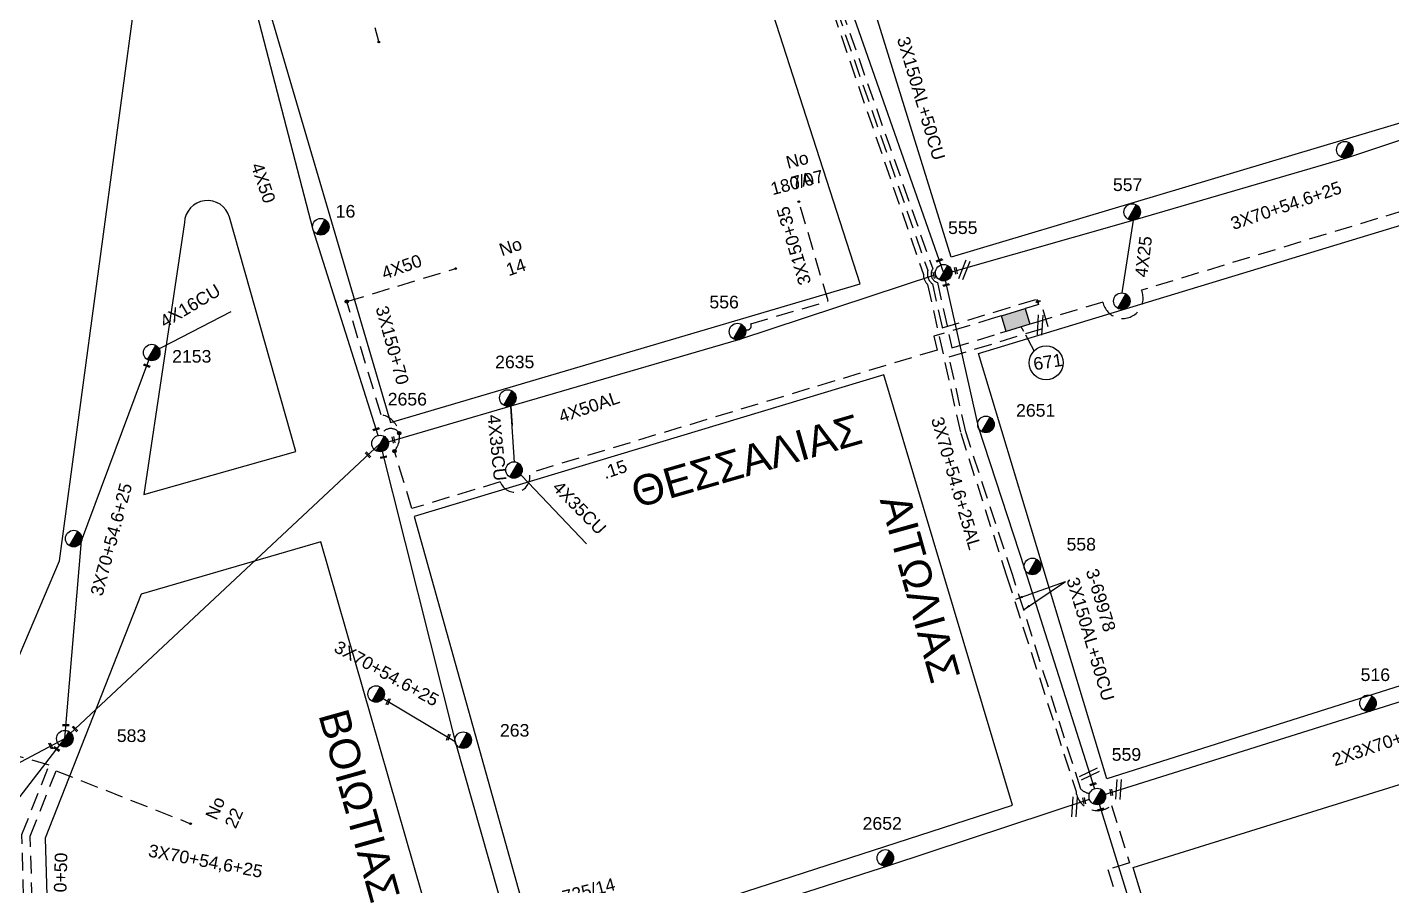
# Model space of a CAD drawing. Header units: millimetres. Extents: x 1421 to 13344, y 800 to 1949.
# Drawn here: x 12153 to 12347.6, y 1615 to 1737.4 of the extents above; entities that cross this region are included whole.
import ezdxf

# ---------------------------------------------------------------- set-up
doc = ezdxf.new("R2010")
doc.units = ezdxf.units.MM
doc.linetypes.add('DASHED', pattern=[19.05, 12.7, -6.35])
for name, color, linetype in [('Link Box 4 Διευθύνσεων', 7, 'Continuous'), ('Άγνωστα', 7, 'Continuous'), ('Γυμνά εναέρια ΧΤ (3Φ)   4x16CU', 7, 'Continuous'), ('Γυμνά εναέρια ΧΤ (3Φ)   4x35CU', 7, 'Continuous'), ('Γυμνά εναέρια ΧΤ και ΦΟΠ (3Φ)   4x50+16AL', 7, 'Continuous'), ('Εναέρια παροχή ΧΤ 4x16', 7, 'SYN_LINE'), ('Εναέρια παροχή ΧΤ 4x25', 7, 'SYN_LINE'), ('Επιγραφές - Σχήματα', 7, 'Continuous'), ('Καλώδια ΧΤ   3x150+50CU', 7, 'DASHED'), ('Καλώδια ΧΤ   3x150+70AL', 7, 'DASHED'), ('Καλώδια ΧΤ   3x150AL+50CU', 7, 'DASHED'), ('Μηχανική τομή', 7, 'Continuous'), ('Στύλος ΦΜ', 7, 'Continuous'), ('Στύλος ΦΜ @ 1', 7, 'Continuous'), ('Συνδέσεις', 7, 'Continuous'), ('Συνεστραμμένα ΧΤ   3x70+54.6+25 AL', 7, 'SYN_LINE'), ('Συνεστραμμένα ΧΤ   4x120+25 AL', 7, 'SYN_LINE'), ('Τομή', 7, 'Continuous'), ('Υπόβαθρο ΔΕΗ', 7, 'Continuous'), ('Υπόγεια Καλώδια Δικτύου ΧΤ   .15', 7, 'DASHED'), ('Υπόγεια καλώδια Παροχών ΧΤ   4x50AL', 7, 'DASHED')]:
    doc.layers.add(name, color=color, linetype=linetype)
doc.styles.add('arial', font='ARIAL.TTF')
doc.styles.get("Standard").update_dxf_attribs({"font": 'ARIAL.TTF'})
doc.linetypes.add('SYN_LINE', pattern='A,0.5,-0.0001,["/\\/\\/\\/",Standard,S=0.1,R=0,X=0,Y=-0.05],-0.25', length=0.7501)
doc.dimstyles.new('ISO-25', dxfattribs={"dimtxt": 2.5, "dimasz": 2.5, "dimexe": 1.25, "dimexo": 0.625, "dimtad": 1, "dimtxsty": 'Standard', "dimcen": 2.5, "dimadec": 0, "dimazin": 0, "dimtfac": 1, "dimtmove": 0, "dimatfit": 3, "dimfxl": 1, "dimarcsym": 0})

# ---------------------------------------------------------------- blocks, each defined once
blk = doc.blocks.new('LINK BOX 4 ΑΝΑΧΩΡΗΣΕΩΝ')
at = {"layer": 'Link Box 4 Διευθύνσεων', "ltscale": 40}
blk.add_hatch(color=256, dxfattribs=at).paths.add_polyline_path([(-3.54, 0), (-3.54, -4.67), (3.54, -4.67), (3.54, 0)])
for p, q in [((-3.54, 0), (-5.33, 0)), ((5.33, 0), (3.54, 0)), ((-3.54, -4.67), (-5.33, -4.67)), ((5.33, -4.67), (3.54, -4.67))]:
    blk.add_line(p, q, dxfattribs=at)
blk.add_lwpolyline([(-3.54, -4.67), (-3.54, 0), (3.54, 0), (3.54, -4.67)], close=True, dxfattribs=at)
blk = doc.blocks.new('ΥΠΑΡΧΩΝ ΤΣΙΜΕΝΤΕΝΙΟΣ ΣΤΥΛΟΣ')
at = {"layer": 'Στύλος ΦΜ'}
blk.add_hatch(color=7, dxfattribs=at).paths.add_polyline_path([(-1.29, -2.28, 0.574793), (2.62, 0, 0.268822), (1.3, 2.27)])
at = {"layer": 'Στύλος ΦΜ', "color": 7}
blk.add_line((-1.29, -2.28), (1.3, 2.27), dxfattribs=at)
blk.add_circle((0, 0), 2.62, dxfattribs=at)
at = {"layer": 'Στύλος ΦΜ', "flags": 4}
for tag, p in [('ΑΡΙΘΜΟΣ', (-4.68, 8.05)), ('ΤΥΠΟΣ', (-4.91, 3.03))]:
    blk.add_attdef(tag, p, '', height=4, dxfattribs=at)
blk = doc.blocks.new('ΜΗΧΑΝΙΚΗ ΤΟΜΗ')
at = {"layer": 'Μηχανική τομή', "ltscale": 40}
for p, q in [((-1.89, 0.78), (1.89, 0.78)), ((1.89, 0), (-1.89, 0))]:
    blk.add_line(p, q, dxfattribs=at)
blk = doc.blocks.new('ΤΟΜΗ')
at = {"layer": 'Τομή', "ltscale": 40}
for p, q in [((-5.68, 0), (5.68, 0)), ((5.68, -2.33), (-5.68, -2.33))]:
    blk.add_line(p, q, dxfattribs=at)
blk = doc.blocks.new('_ΣΥΝΔΕΣΗ')
at = {"layer": 'Συνδέσεις', "linetype": 'SYN_LINE', "ltscale": 40}
blk.add_hatch(color=256, dxfattribs=at).paths.add_polyline_path([(0.5, -0.01, 1), (-0.5, -0.01, 1)])
at = {"layer": 'Συνδέσεις'}
blk.add_circle((0, -0.01), 0.5, dxfattribs=at)
blk = doc.blocks.new('TSONTA XT1')
at = {"ltscale": 40}
h = blk.add_hatch(color=256, dxfattribs=at)
h.dxf.hatch_style = 1
h.paths.add_polyline_path([(595.96, 2487.66), (597.07, 2488.77), (595.96, 2489.87), (594.85, 2488.77)])
blk.add_lwpolyline([(594.85, 2488.77), (595.96, 2489.87), (597.07, 2488.77), (595.96, 2487.66)], close=True, dxfattribs=at)

msp = doc.modelspace()

# ---------------------------------------------------------------- linework, layer by layer
at = {"layer": 'Άγνωστα', "color": 133, "linetype": 'DASHED', "ltscale": 0.2}
msp.add_lwpolyline([(12255.44924, 1694.34504, 0.760669715), (12256.20559, 1695.13693), (12267.24756, 1698.40083), (12263.05923, 1712.57023)], format="xyb", dxfattribs=at)
at = {"layer": 'Γυμνά εναέρια ΧΤ (3Φ)   4x35CU', "color": 133}
for points in [[(12222.53778, 1675.3901), (12221.98184, 1683.42421), (12222.17471, 1680.63706)], [(12232.79593, 1663.77183), (12222.60025, 1674.48736), (12222.59529, 1674.5591)]]:
    msp.add_lwpolyline(points, dxfattribs=at)
at = {"layer": 'Γυμνά εναέρια ΧΤ και ΦΟΠ (3Φ)   4x50+16AL', "color": 173, "linetype": 'Continuous', "ltscale": 0.2}
msp.add_lwpolyline([(12203.06521, 1679.21656), (12193.8052, 1708.5501), (12183.623, 1747.77404)], dxfattribs=at)
at = {"layer": 'Γυμνά εναέρια ΧΤ και ΦΟΠ (3Φ)   4x50+16AL', "color": 133, "linetype": 'Continuous', "ltscale": 0.2}
msp.add_lwpolyline([(12282.56571, 1702.13635), (12254.47117, 1692.87153), (12221.98184, 1683.42421), (12203.85769, 1678.09057)], dxfattribs=at)
at = {"layer": 'Εναέρια παροχή ΧΤ 4x16', "color": 2, "linetype": 'SYN_LINE', "ltscale": 20}
msp.add_lwpolyline([(12170.79245, 1691.04466), (12182.10385, 1696.90291)], dxfattribs=at)
at = {"layer": 'Εναέρια παροχή ΧΤ 4x25', "color": 5, "linetype": 'Continuous', "ltscale": 0.2}
msp.add_lwpolyline([(12309.17319, 1699.55928), (12310.77181, 1709.9244)], dxfattribs=at)
at = {"layer": 'Καλώδια ΧΤ   3x150+50CU', "color": 2, "linetype": 'DASHED', "ltscale": 0.2}
msp.add_lwpolyline([(12260.65035, 1808.37356, 0.617855335), (12256.71413, 1803.80399), (12257.24692, 1786.44049, 0.305282841), (12258.61207, 1783.33995), (12259.05852, 1770.12652, 0.134552215), (12260.52079, 1767.73035), (12267.84657, 1739.83959), (12280.81375, 1702.18791, 0.203006281), (12281.41775, 1700.76829), (12286.13588, 1679.5589), (12292.68056, 1659.19094), (12302.55487, 1628.57477, 0.608622879), (12307.66368, 1626.47101), (12310.21, 1618.26357), (12307.1257, 1617.30668), (12315.33585, 1590.84325), (12320.03938, 1575.60261), (12340.69605, 1582.02499)], format="xyb", dxfattribs=at)
at = {"layer": 'Καλώδια ΧΤ   3x150+50CU', "color": 27, "linetype": 'DASHED', "ltscale": 0.2}
for points in [[(12260.59476, 1807.77081, 0.62956351), (12257.26448, 1804.03396), (12257.89975, 1786.39011, 0.35088089), (12259.24648, 1783.73502), (12259.78189, 1770.29252, 0.198771607), (12261.24258, 1767.89474), (12268.42948, 1740.01593), (12281.44862, 1702.72588, 0.306499576), (12282.10117, 1700.8626), (12283.50159, 1694.55983), (12297.01241, 1698.667), (12297.23129, 1697.89903), (12296.1833, 1697.58077)], [(12304.51183, 1628.14908, -0.129099598), (12303.26443, 1628.7855), (12293.51445, 1659.38946), (12286.85201, 1679.74759), (12284.48391, 1690.417), (12298.63435, 1694.71782), (12297.53792, 1698.32525, 0.482948742), (12297.33061, 1698.36022)]]:
    msp.add_lwpolyline(points, format="xyb", dxfattribs=at)
at = {"layer": 'Καλώδια ΧΤ   3x150+50CU', "color": 173, "linetype": 'DASHED', "ltscale": 0.2}
msp.add_lwpolyline([(12260.52543, 1807.01915, 0.654122819), (12257.94402, 1804.31792), (12258.65015, 1786.318, 0.442526595), (12259.97093, 1784.28985), (12260.53751, 1770.17769, 0.254242829), (12261.92508, 1768.21262), (12269.06975, 1740.20963), (12282.14682, 1702.97107, 0.516643466), (12282.81857, 1701.04546), (12284.88062, 1691.70906), (12291.76304, 1693.79915)], format="xyb", dxfattribs=at)
at = {"layer": 'Καλώδια ΧΤ   3x150+50CU', "color": 30, "linetype": 'DASHED', "ltscale": 0.2}
msp.add_lwpolyline([(12407.63958, 1725.90135), (12406.65146, 1729.26385), (12374.91949, 1719.90718), (12374.72453, 1719.01527), (12311.92947, 1699.92338, -1.104831765), (12306.41416, 1698.24846), (12296.86151, 1695.34747)], format="xyb", dxfattribs=at)
at = {"layer": 'Καλώδια ΧΤ   3x150+50CU', "linetype": 'DASHED', "ltscale": 0.2}
msp.add_lwpolyline([(12284.88123, 1691.70925), (12284.88123, 1691.70925)], dxfattribs=at)
at = {"layer": 'Καλώδια ΧΤ   3x150+50CU', "color": 151, "linetype": 'DASHED', "ltscale": 0.2}
msp.add_lwpolyline([(12160.02397, 1582.72926, 0.913197862), (12159.092, 1583.41056), (12153.17703, 1590.50224), (12152.2717, 1622.29859), (12156.17099, 1632.21301), (12135.0114, 1638.34989), (12132.37672, 1628.8364)], format="xyb", dxfattribs=at)
at = {"layer": 'Καλώδια ΧΤ   3x150+50CU', "color": 1, "linetype": 'DASHED', "ltscale": 0.2}
msp.add_lwpolyline([(12144.94, 1589.72312), (12154.38963, 1590.07694), (12153.47819, 1622.0876), (12157.14414, 1631.40871), (12176.33342, 1623.86167)], dxfattribs=at)
at = {"layer": 'Καλώδια ΧΤ   3x150+70AL', "color": 6, "linetype": 'DASHED', "ltscale": 0.2}
msp.add_lwpolyline([(12211.54785, 1756.21619, 0.669532434), (12210.99655, 1755.68448), (12198.36849, 1752.05366), (12203.14347, 1735.44615)], format="xyb", dxfattribs=at)
at = {"layer": 'Καλώδια ΧΤ   3x150+70AL', "color": 173, "linetype": 'DASHED', "ltscale": 0.2}
msp.add_lwpolyline([(12205.40825, 1676.99928, 0.573466153), (12203.49733, 1682.17828), (12198.60603, 1698.32018)], format="xyb", dxfattribs=at)
msp.add_arc((12204.8716, 1678.75892), 1.449, 32.3769279, 160.557976, dxfattribs=at)
at = {"layer": 'Συνεστραμμένα ΧΤ   3x70+54.6+25 AL', "color": 5, "linetype": 'SYN_LINE', "ltscale": 20}
msp.add_lwpolyline([(12284.87618, 1702.55973), (12311.05165, 1710.00399), (12341.34695, 1718.87622), (12375.24783, 1730.17658), (12365.01716, 1763.97255), (12357.60605, 1798.1733), (12354.06707, 1820.83218), (12354.06707, 1820.83218)], dxfattribs=at)
at = {"layer": 'Συνεστραμμένα ΧΤ   3x70+54.6+25 AL', "color": 133, "ltscale": 20}
msp.add_lwpolyline([(12262.7546, 1770.19701), (12270.33664, 1740.47979), (12283.70733, 1702.43339), (12288.60919, 1680.46843), (12295.27039, 1660.11411), (12305.23102, 1628.84894)], dxfattribs=at)
at = {"layer": 'Συνεστραμμένα ΧΤ   3x70+54.6+25 AL', "color": 2, "linetype": 'SYN_LINE', "ltscale": 20}
msp.add_lwpolyline([(12139.48328, 1625.18452), (12147.97798, 1622.543), (12158.39497, 1635.99157), (12160.78916, 1664.17984), (12170.37931, 1689.94217)], dxfattribs=at)
at = {"layer": 'Συνεστραμμένα ΧΤ   3x70+54.6+25 AL', "color": 30, "ltscale": 20}
for points in [[(12139.52209, 1626.02477), (12158.39497, 1635.99157), (12203.35224, 1678.07245)], [(12203.35224, 1678.07245), (12214.04325, 1635.5919), (12223.76144, 1601.43158), (12232.5126, 1572.14172), (12239.97797, 1550.95089)], [(12305.57637, 1627.6706), (12349.87622, 1641.61426), (12392.28589, 1654.78568)]]:
    msp.add_lwpolyline(points, dxfattribs=at)
at = {"layer": 'Συνεστραμμένα ΧΤ   3x70+54.6+25 AL', "color": 30, "ltscale": 15}
msp.add_lwpolyline([(12203.77212, 1641.71016), (12214.04325, 1635.5919)], dxfattribs=at)
at = {"layer": 'Συνεστραμμένα ΧΤ   3x70+54.6+25 AL', "color": 27, "ltscale": 20}
msp.add_lwpolyline([(12327.08919, 1558.2193), (12305.57712, 1627.66818)], dxfattribs=at)
at = {"layer": 'Συνεστραμμένα ΧΤ   4x120+25 AL', "color": 151, "linetype": 'SYN_LINE', "ltscale": 20}
msp.add_lwpolyline([(12161.27487, 1581.9161), (12189.16285, 1590.0869), (12223.76144, 1601.43158), (12250.43375, 1609.72826), (12275.87678, 1617.90609), (12304.49628, 1627.36575)], dxfattribs=at)
at = {"layer": 'Υπόβαθρο ΔΕΗ'}
for points in [[(12264.64563, 1769.65179), (12346.58628, 1793.46529), (12363.05806, 1728.03209), (12284.78405, 1704.64559), (12264.64563, 1769.65179)], [(12204.85313, 1681.07009), (12271.79835, 1700.85842), (12250.79851, 1766.03865), (12185.3799, 1747.22952), (12204.85313, 1681.07009)], [(12065.98752, 1659.61285), (12146.91404, 1636.1419), (12157.63332, 1661.34087), (12168.84269, 1744.68621), (12127.47658, 1745.39583), (12091.98434, 1752.98948), (12065.98752, 1659.61285)], [(12288.69392, 1690.92016), (12366.22144, 1714.49124), (12381.18773, 1653.79943), (12306.99027, 1630.27985), (12288.69392, 1690.92016)], [(12295.12394, 1694.05204), (12294.76044, 1694.70941)], [(12296.63813, 1691.31372), (12295.4173, 1693.52152)], [(12225.82963, 1604.60882), (12293.53816, 1626.50235), (12275.19184, 1687.88461), (12208.22461, 1667.66947), (12225.82963, 1604.60882)], [(12161.58342, 1584.63263), (12213.00945, 1601.03842), (12194.89117, 1664.05631), (12169.29112, 1656.61157), (12155.60555, 1621.8143), (12156.49035, 1590.73891), (12161.58342, 1584.63263)], [(12310.72509, 1617.63352), (12384.39844, 1640.58737), (12396.7008, 1588.94246), (12328.17749, 1560.13246), (12310.72509, 1617.63352)]]:
    msp.add_lwpolyline(points, dxfattribs=at)
msp.add_lwpolyline([(12169.6854, 1670.79112), (12191.3563, 1676.94889), (12181.86689, 1710.3553, 0.855916079), (12175.45962, 1709.57095), (12169.6854, 1670.79112)], format="xyb", dxfattribs=at)
msp.add_circle((12298.3181, 1689.58422), 2.41111, dxfattribs=at)
at = {"layer": 'Υπόγεια Καλώδια Δικτύου ΧΤ   .15', "color": 173, "linetype": 'DASHED', "ltscale": 0.2}
msp.add_lwpolyline([(12291.08482, 1696.03244), (12282.32672, 1693.3687), (12282.76579, 1691.40278), (12224.64672, 1673.85861, -0.958604909), (12220.49254, 1672.6046), (12207.88381, 1668.79845), (12205.40825, 1676.99928)], format="xyb", dxfattribs=at)
at = {"layer": 'Υπόγεια καλώδια Παροχών ΧΤ   4x50AL', "color": 173, "linetype": 'DASHED', "ltscale": 0.2}
msp.add_lwpolyline([(12198.60603, 1698.32018), (12214.13246, 1703.02497)], dxfattribs=at)

# ---------------------------------------------------------------- block references
at = {"layer": 'Link Box 4 Διευθύνσεων', "xscale": 0.4999999999999998, "yscale": 0.4999999999999998, "zscale": 0.4999999999999998, "rotation": 16.89272047965918}
msp.add_blockref('LINK BOX 4 ΑΝΑΧΩΡΗΣΕΩΝ', (12293.63406, 1696.80661), dxfattribs=at)
at = {"layer": 'Μηχανική τομή'}
for p, xscale, yscale, zscale, rotation in [((12283.13085, 1704.09604), 0.25, 0.25, 0.25, 21.69751973304074), ((12282.48761, 1702.1106), 0.2499999999999189, 0.2499999999999189, 0.2499999999999189, 101.9574263606144), ((12285.52875, 1702.74532), 0.249999999999919, 0.249999999999919, 0.249999999999919, 101.9574263606144), ((12284.09453, 1700.5992), 0.25, 0.25, 0.25, 13.81588761472124), ((12170.05615, 1689.07406), 0.2500000000001928, 0.2500000000001928, 0.2500000000001928, 340.5463662865699), ((12202.80938, 1680.02698), 0.25, 0.25, 0.25, 15.44652342849172), ((12205.36934, 1678.61423), 0.249999999999919, 0.249999999999919, 0.249999999999919, 102.72345310683), ((12201.55438, 1676.38961), 0.2500000000001928, 0.2500000000001928, 0.2500000000001928, 312.897464163333), ((12203.86501, 1676.03495), 0.2500000000001927, 0.2500000000001927, 0.2500000000001927, 11.16883176046481), ((12204.59751, 1641.21849), 0.249999999999919, 0.249999999999919, 0.249999999999919, 68.45138536945211), ((12158.54794, 1637.79258), 0.2499999999999681, 0.2499999999999681, 0.2499999999999681, 0.3070547268033625), ((12159.78243, 1637.30667), 0.2500000000001928, 0.2500000000001928, 0.2500000000001928, 312.897464163333), ((12213.17299, 1636.14696), 0.249999999999919, 0.249999999999919, 0.249999999999919, 68.45138536945211), ((12156.31261, 1634.90258), 0.2500000000001928, 0.2500000000001928, 0.2500000000001928, 294.8787790666561), ((12157.18094, 1634.42422), 0.2500000000001927, 0.2500000000001927, 0.2500000000001927, 326.0475986934575), ((12305.04176, 1629.39846), 0.25, 0.25, 0.25, 17.93393506044018), ((12307.52829, 1628.29852), 0.2500000000001928, 0.2500000000001928, 0.2500000000001928, 278.9517174176443), ((12303.83162, 1627.14243), 0.249999999999919, 0.249999999999919, 0.249999999999919, 102.72345310683), ((12306.16174, 1625.78081), 0.25, 0.25, 0.25, 17.93393506044018)]:
    msp.add_blockref('ΜΗΧΑΝΙΚΗ ΤΟΜΗ', p, dxfattribs=dict(at, xscale=xscale, yscale=yscale, zscale=zscale, rotation=rotation))
at = {"layer": 'Στύλος ΦΜ @ 1', "ltscale": 40, "xscale": 0.4499999999998181, "yscale": 0.4499999999998181, "zscale": 0.4499999999998181}
for p in [(12340.90956, 1719.96976), (12309.11305, 1698.38305), (12222.44573, 1674.30203), (12159.66084, 1664.51751), (12202.78535, 1642.35315)]:
    msp.add_blockref('ΥΠΑΡΧΩΝ ΤΣΙΜΕΝΤΕΝΙΟΣ ΣΤΥΛΟΣ', p, dxfattribs=at)
at = {"layer": 'Στύλος ΦΜ @ 1', "ltscale": 40}
ref = msp.add_blockref('ΥΠΑΡΧΩΝ ΤΣΙΜΕΝΤΕΝΙΟΣ ΣΤΥΛΟΣ', (12310.59202, 1711.08837), dxfattribs=dict(at, xscale=0.4499999999998181, yscale=0.4499999999998181, zscale=0.4499999999998181))
ref.add_attrib('ΤΥΠΟΣ', '557', (12307.84738, 1714.0786), dxfattribs={"layer": 'Στύλος ΦΜ', "height": 1.8, "flags": 4})
ref = msp.add_blockref('ΥΠΑΡΧΩΝ ΤΣΙΜΕΝΤΕΝΙΟΣ ΣΤΥΛΟΣ', (12194.9002, 1708.98382), dxfattribs=dict(at, xscale=0.4499999999998181, yscale=0.4499999999998181, zscale=0.4499999999998181))
ref.add_attrib('ΤΥΠΟΣ', '16', (12197.0259, 1710.29324), dxfattribs={"layer": 'Στύλος ΦΜ', "height": 1.8, "flags": 4})
ref = msp.add_blockref('ΥΠΑΡΧΩΝ ΤΣΙΜΕΝΤΕΝΙΟΣ ΣΤΥΛΟΣ', (12283.70507, 1702.43468), dxfattribs=dict(at, xscale=0.4499999999998181, yscale=0.4499999999998181, zscale=0.4499999999998181))
ref.add_attrib('ΤΥΠΟΣ', '555', (12284.34024, 1707.95005), dxfattribs={"layer": 'Στύλος ΦΜ', "height": 1.8, "flags": 4})
ref = msp.add_blockref('ΥΠΑΡΧΩΝ ΤΣΙΜΕΝΤΕΝΙΟΣ ΣΤΥΛΟΣ', (12254.31206, 1694.03851), dxfattribs=dict(at, xscale=0.4499999999998181, yscale=0.4499999999998181, zscale=0.4499999999998181))
ref.add_attrib('ΤΥΠΟΣ', '556', (12250.31189, 1697.34886), dxfattribs={"layer": 'Στύλος ΦΜ', "height": 1.8, "flags": 4})
ref = msp.add_blockref('ΥΠΑΡΧΩΝ ΤΣΙΜΕΝΤΕΝΙΟΣ ΣΤΥΛΟΣ', (12170.79019, 1691.04595), dxfattribs=dict(at, xscale=0.4499999999998181, yscale=0.4499999999998181, zscale=0.4499999999998181))
ref.add_attrib('ΤΥΠΟΣ', '2153', (12173.70179, 1689.60797), dxfattribs={"layer": 'Στύλος ΦΜ', "height": 1.8, "flags": 4})
ref = msp.add_blockref('ΥΠΑΡΧΩΝ ΤΣΙΜΕΝΤΕΝΙΟΣ ΣΤΥΛΟΣ', (12221.56275, 1684.57178), dxfattribs=dict(at, xscale=0.4499999999998181, yscale=0.4499999999998181, zscale=0.4499999999998181))
ref.add_attrib('ΤΥΠΟΣ', '2635', (12219.7534, 1688.80588), dxfattribs={"layer": 'Στύλος ΦΜ', "height": 1.8, "flags": 4})
ref = msp.add_blockref('ΥΠΑΡΧΩΝ ΤΣΙΜΕΝΤΕΝΙΟΣ ΣΤΥΛΟΣ', (12203.34998, 1678.07374), dxfattribs=dict(at, xscale=0.4499999999998181, yscale=0.4499999999998181, zscale=0.4499999999998181))
ref.add_attrib('ΤΥΠΟΣ', '2656', (12204.44092, 1683.49579), dxfattribs={"layer": 'Στύλος ΦΜ', "height": 1.8, "flags": 4})
ref = msp.add_blockref('ΥΠΑΡΧΩΝ ΤΣΙΜΕΝΤΕΝΙΟΣ ΣΤΥΛΟΣ', (12289.73861, 1680.80242), dxfattribs=dict(at, xscale=0.4499999999998181, yscale=0.4499999999998181, zscale=0.4499999999998181))
ref.add_attrib('ΤΥΠΟΣ', '2651', (12294.03481, 1681.89943), dxfattribs={"layer": 'Στύλος ΦΜ', "height": 1.8, "flags": 4})
ref = msp.add_blockref('ΥΠΑΡΧΩΝ ΤΣΙΜΕΝΤΕΝΙΟΣ ΣΤΥΛΟΣ', (12296.3643, 1660.55057), dxfattribs=dict(at, xscale=0.4499999999998181, yscale=0.4499999999998181, zscale=0.4499999999998181))
ref.add_attrib('ΤΥΠΟΣ', '558', (12301.22935, 1662.81167), dxfattribs={"layer": 'Στύλος ΦΜ', "height": 1.8, "flags": 4})
ref = msp.add_blockref('ΥΠΑΡΧΩΝ ΤΣΙΜΕΝΤΕΝΙΟΣ ΣΤΥΛΟΣ', (12344.21552, 1641.03164), dxfattribs=dict(at, xscale=0.4499999999998181, yscale=0.4499999999998181, zscale=0.4499999999998181))
ref.add_attrib('ΤΥΠΟΣ', '516', (12343.16518, 1644.20334), dxfattribs={"layer": 'Στύλος ΦΜ', "height": 1.8, "flags": 4})
ref = msp.add_blockref('ΥΠΑΡΧΩΝ ΤΣΙΜΕΝΤΕΝΙΟΣ ΣΤΥΛΟΣ', (12158.39271, 1635.99286), dxfattribs=dict(at, xscale=0.4499999999998181, yscale=0.4499999999998181, zscale=0.4499999999998181))
ref.add_attrib('ΤΥΠΟΣ', '583', (12165.81225, 1635.50946), dxfattribs={"layer": 'Στύλος ΦΜ', "height": 1.8, "flags": 4})
ref = msp.add_blockref('ΥΠΑΡΧΩΝ ΤΣΙΜΕΝΤΕΝΙΟΣ ΣΤΥΛΟΣ', (12215.207, 1635.77304), dxfattribs=dict(at, xscale=0.4499999999998181, yscale=0.4499999999998181, zscale=0.4499999999998181))
ref.add_attrib('ΤΥΠΟΣ', '263', (12220.44106, 1636.27138), dxfattribs={"layer": 'Στύλος ΦΜ', "height": 1.8, "flags": 4})
ref = msp.add_blockref('ΥΠΑΡΧΩΝ ΤΣΙΜΕΝΤΕΝΙΟΣ ΣΤΥΛΟΣ', (12305.61455, 1627.73537), dxfattribs=dict(at, xscale=0.4499999999998181, yscale=0.4499999999998181, zscale=0.4499999999998181))
ref.add_attrib('ΤΥΠΟΣ', '559', (12307.6725, 1632.83302), dxfattribs={"layer": 'Στύλος ΦΜ', "height": 1.8, "flags": 4})
ref = msp.add_blockref('ΥΠΑΡΧΩΝ ΤΣΙΜΕΝΤΕΝΙΟΣ ΣΤΥΛΟΣ', (12275.39494, 1618.98079), dxfattribs=dict(at, xscale=0.4499999999998181, yscale=0.4499999999998181, zscale=0.4499999999998181))
ref.add_attrib('ΤΥΠΟΣ', '2652', (12272.14965, 1622.99855), dxfattribs={"layer": 'Στύλος ΦΜ', "height": 1.8, "flags": 4})
at = {"layer": 'Συνδέσεις'}
for p, xscale, yscale, zscale in [((12203.1773, 1735.32848), 0.25, 0.25, 0.25), ((12263.05923, 1712.57023), 0.25, 0.25, 0.25), ((12214.13105, 1703.02455), 0.25, 0.25, 0.25), ((12198.60603, 1698.32018), 0.4777242751394019, 0.4777242751394019, 0.4777242751394019), ((12206.07753, 1679.53398), 0.4777242751394019, 0.4777242751394019, 0.4777242751394019), ((12205.40825, 1676.99928), 0.4777242751394019, 0.4777242751394019, 0.4777242751394019), ((12176.33342, 1623.86167), 0.25, 0.25, 0.25)]:
    msp.add_blockref('_ΣΥΝΔΕΣΗ', p, dxfattribs=dict(at, xscale=xscale, yscale=yscale, zscale=zscale))
at = {"layer": 'Συνδέσεις', "xscale": 0.2, "yscale": 0.2, "zscale": 0.2, "rotation": 16.08122951560136}
msp.add_blockref('TSONTA XT1', (12320.46729, 1187.00679), dxfattribs=at)
at = {"layer": 'Τομή'}
for p, xscale, yscale, zscale, rotation in [((12286.92939, 1702.72729), 0.2499999999998873, 0.2499999999998873, 0.2499999999998873, 248.1909067709115), ((12297.74103, 1694.94677), 0.2500000000000557, 0.2500000000000557, 0.2500000000000557, 266.3054486218056), ((12304.60485, 1630.66701), 0.2500000000000557, 0.2500000000000557, 0.2500000000000557, 205.8507521837989), ((12308.94418, 1628.73064), 0.2500000000000557, 0.2500000000000557, 0.2500000000000557, 266.3054486218056), ((12302.67156, 1626.23647), 0.2500000000000557, 0.2500000000000557, 0.2500000000000557, 266.3054486218056)]:
    msp.add_blockref('ΤΟΜΗ', p, dxfattribs=dict(at, xscale=xscale, yscale=yscale, zscale=zscale, rotation=rotation))

# ---------------------------------------------------------------- texts
at = {"ltscale": 40, "char_height": 4, "width": 67.4273804, "attachment_point": 1, "style": 'arial'}
for s, insert, rotation in [('{\\H1.083x;ΘEΣΣAΛIAΣ}', (12238.74814, 1672.99289), 16.0911347), ('{\\H1.083x;AITΩΛIAΣ}', (12278.75108, 1671.22792), 285.6304902), ('{\\H1.083x;BΟΙΩΤΙΑΣ}', (12198.70186, 1640.55415), 285.6304902)]:
    msp.add_mtext(s, dxfattribs=dict(at, insert=insert, rotation=rotation))
at = {"layer": 'Άγνωστα', "color": 7}
note = msp.add_mtext_dynamic_manual_height_columns('Nο ', width=1.8, gutter_width=1.89054, heights=[0.04535, 0], dxfattribs=dict(at, insert=(12257.47479, 1718.05264), char_height=1.8, attachment_point=1, rotation=14.4666953))
for column, words in zip(note.columns.linked_columns, ['7A']):
    column.text = words
at = {"layer": 'Άγνωστα', "color": 7, "char_height": 1.8, "attachment_point": 1}
for s, gutter_width, insert, rotation in [('4X50', 12.5, (12186.6145, 1718.3081), 288.8177806), ('180/07', 1.89054, (12258.85319, 1715.21878), 14.4666953), ('3X70+54.6+25', 12.5, (12324.43053, 1710.21747), 18.8177806), ('3X150+35', 12.5, (12263.11464, 1700.48054), 106.4701371), ('4X50', 12.5, (12203.35821, 1703.12885), 19.8281998), ('3X150+70', 12.5, (12204.4317, 1697.88991), 285.5118235), ('671', 12.5, (12296.36562, 1690.28344), 9.0165632), ('3X70+54.6+25', 12.5, (12162.01138, 1656.66786), 75.0023565), ('3X70+54.6+25', 12.5, (12197.49241, 1650.06121), 331.1404087), ('2X3X70+54.6+25', 12.5, (12338.90738, 1633.73834), 18.8177806), ('3X70+54,6+25', 12.5, (12170.53199, 1620.96339), 349.2797997), ('3X150+50', 12.5, (12156.68169, 1608.21967), 88.5652747), ('725/14', 1.89054, (12229.147, 1614.24513), 14.4666953)]:
    msp.add_mtext_dynamic_manual_height_columns(s, width=1.8, gutter_width=gutter_width, heights=[0.04535], dxfattribs=dict(at, insert=insert, rotation=rotation))
at = {"layer": 'Άγνωστα', "color": 7}
note = msp.add_mtext_dynamic_manual_height_columns('No ', width=1.8, gutter_width=1.76655, heights=[0.04535, 0], dxfattribs=dict(at, insert=(12176.91992, 1621.72047), char_height=1.8, attachment_point=1, rotation=66.0193633))
for column, words in zip(note.columns.linked_columns, ['22']):
    column.text = words
at = {"layer": 'Γυμνά εναέρια ΧΤ (3Φ)   4x16CU', "color": 7, "insert": (12171.72761, 1696.03591), "char_height": 1.8, "attachment_point": 1, "rotation": 30.971919}
msp.add_mtext_dynamic_manual_height_columns('4X16CU', width=1.8, gutter_width=12.5, heights=[0.04535], dxfattribs=at)
at = {"layer": 'Γυμνά εναέρια ΧΤ (3Φ)   4x35CU', "color": 7, "char_height": 1.8, "attachment_point": 1}
for insert, rotation in [((12220.45295, 1682.29683), 275.6569109), ((12229.07346, 1672.93472), 314.6575577)]:
    msp.add_mtext_dynamic_manual_height_columns('4X35CU', width=1.8, gutter_width=12.5, heights=[0.04535], dxfattribs=dict(at, insert=insert, rotation=rotation))
at = {"layer": 'Εναέρια παροχή ΧΤ 4x25', "color": 7, "insert": (12310.9568, 1701.92135), "char_height": 1.8, "attachment_point": 1, "rotation": 83.2047248}
msp.add_mtext_dynamic_manual_height_columns('4X25', width=1.8, gutter_width=12.5, heights=[0.04535], dxfattribs=at)
at = {"layer": 'Καλώδια ΧΤ   3x150AL+50CU', "color": 7, "char_height": 1.8, "attachment_point": 1}
for s, insert, rotation in [('3X150AL+50CU', (12278.75286, 1736.29527), 286.6108582), ('3-69978', (12305.6844, 1660.42016), 286.4759317), ('3X150AL+50CU', (12302.9291, 1659.18832), 286.4759317)]:
    msp.add_mtext_dynamic_manual_height_columns(s, width=1.8, gutter_width=12.5, heights=[0.04535], dxfattribs=dict(at, insert=insert, rotation=rotation))
at = {"layer": 'Συνεστραμμένα ΧΤ   3x70+54.6+25 AL', "color": 7, "insert": (12283.62429, 1682.05628), "char_height": 1.8, "attachment_point": 1, "rotation": 286.2222233}
msp.add_mtext_dynamic_manual_height_columns('3X70+54.6+25AL', width=1.8, gutter_width=12.5, heights=[0.04535], dxfattribs=at)
at = {"layer": 'Υπόγεια καλώδια Παροχών ΧΤ   4x50AL', "color": 7}
note = msp.add_mtext_dynamic_manual_height_columns('No ', width=1.8, gutter_width=1.73158, heights=[0.04535, 0], dxfattribs=dict(at, insert=(12216.79204, 1705.33048), char_height=1.8, attachment_point=1, rotation=18.8177806))
for column, words in zip(note.columns.linked_columns, ['14']):
    column.text = words
at = {"layer": 'Υπόγεια καλώδια Παροχών ΧΤ   4x50AL', "color": 7, "char_height": 1.8, "attachment_point": 1, "rotation": 18.8177806}
for s, gutter_width, insert in [('4X50AL', 12.5, (12228.61811, 1682.71573)), ('.15', 1.73158, (12234.86054, 1674.68603))]:
    msp.add_mtext_dynamic_manual_height_columns(s, width=1.8, gutter_width=gutter_width, heights=[0.04535], dxfattribs=dict(at, insert=insert))

# ---------------------------------------------------------------- leaders
at = {"layer": 'Επιγραφές - Σχήματα', "ltscale": 40}
for points in [[(12294.01036, 1655.87859), (12301.09452, 1658.39264)], [(12295.11038, 1654.38004), (12301.09452, 1658.39264)]]:
    msp.add_leader(points, dimstyle='ISO-25', override={"dimasz": 1, "dimtad": 0}, dxfattribs=at)

doc.saveas('drawing.dxf')
